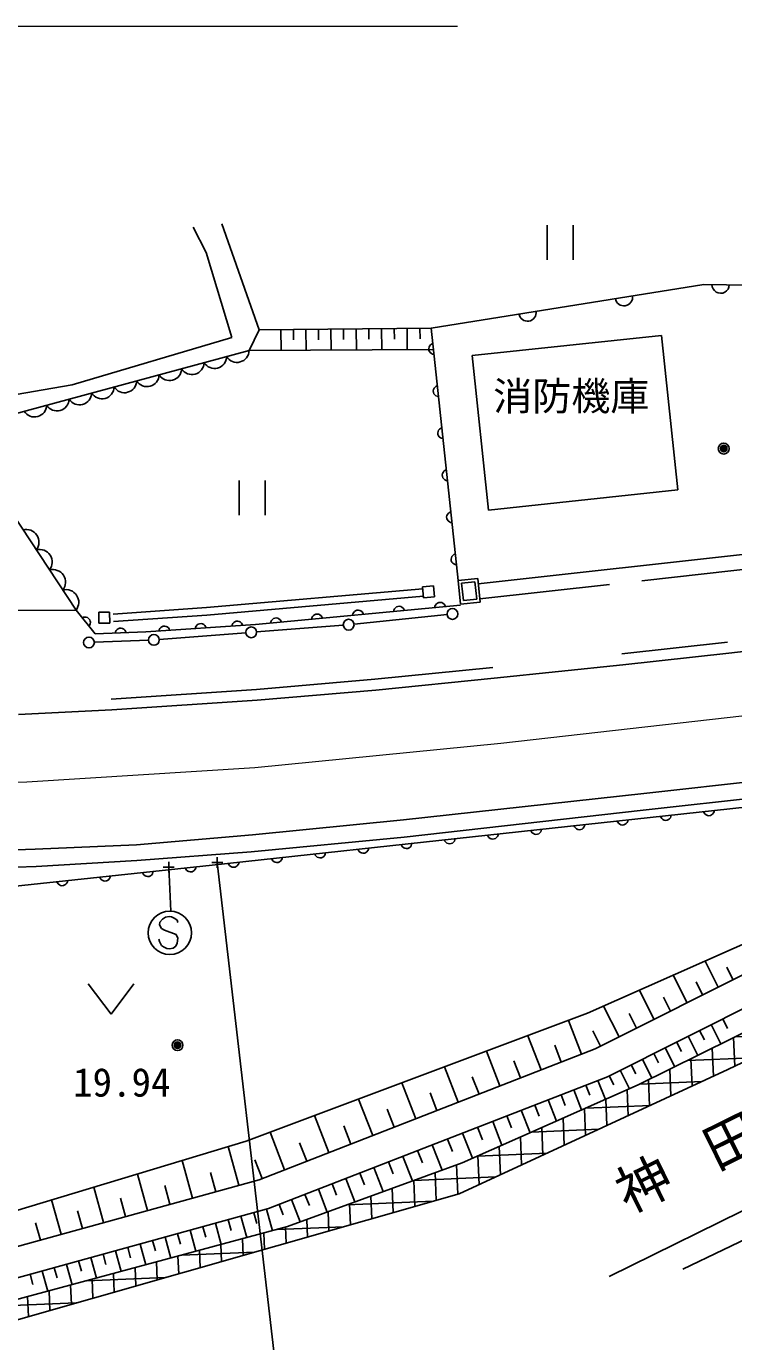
# Model space of a CAD drawing. Units: millimetres at full size, sheet at 1:1000; details may follow other scales. Extents: x 40000 to 680000, y 20000 to 380000.
# Drawn here: x 334371 to 366972, y 239367 to 300000 of the extents above; entities that cross this region are included whole.
import ezdxf
from ezdxf.enums import TextEntityAlignment as Align

# ---------------------------------------------------------------- set-up
doc = ezdxf.new("R2010")
doc.units = ezdxf.units.MM
doc.header["$LTSCALE"] = 1000
doc.header["$PDMODE"] = 32
doc.header["$PDSIZE"] = 500
doc.linetypes.add('CHAIN', pattern=[18.5, 12, -1.5, 3.5, -1.5])
doc.linetypes.add('DASHED', pattern=[7.5, 6, -1.5])
for name, color, linetype, lineweight in [('M-BGD', 7, 'Continuous', 25), ('M-BMK', 2, 'CHAIN', 13), ('M-STR-HTXT', 7, 'Continuous', 13), ('M-STR-STRC', 7, 'Continuous', 25)]:
    doc.layers.add(name, color=color, linetype=linetype, lineweight=lineweight)
doc.styles.add('ＭＳ ゴシック', font='')
doc.styles.get('ＭＳ ゴシック').set_extended_font_data('MS Gothic')

# ---------------------------------------------------------------- blocks, each defined once
blk = doc.blocks.new('plus')
at = {"color": 0, "linetype": 'Continuous', "lineweight": -2}
for p, q in [((-1.25, 0), (1.25, 0)), ((0, -1.25), (0, 1.25))]:
    blk.add_line(p, q, dxfattribs=at)

msp = doc.modelspace()

# ---------------------------------------------------------------- hatches: boundary and pattern name
at = {"layer": 'M-BGD'}
h = msp.add_hatch(dxfattribs=at)
h.set_pattern_fill('USER', color=256, style=0, pattern_type=2)
h.set_pattern_definition([(2.3804, (380701, 259997), (-41.534, 999.137), []), (92.3804, (380701, 259997), (-999.137, -41.534), [])])
h.paths.add_polyline_path([(379271, 260931), (386049, 261213), (366710, 251911), (354320, 246183), (333258, 240182), (326708, 240027), (332557, 240939), (346412, 244670), (354453, 247613), (362573, 251204), (379812, 259751)])

# ---------------------------------------------------------------- linework, layer by layer
for p, q in [((342654, 289580), (342054, 290744)), ((345107, 286006), (343375, 290889)), ((358378, 290840), (358378, 289240)), ((359578, 289240), (359578, 290840)), ((343839, 285657), (342654, 289580)), ((336484, 283475), (343839, 285657)), ((344640, 285052), (345107, 286006)), ((345107, 286006), (353029, 286093)), ((346107, 286017), (346118, 285061)), ((346681, 286023), (346686, 285545)), ((347255, 286030), (347266, 285067)), ((347832, 286036), (347838, 285555)), ((348410, 286042), (348421, 285074)), ((348991, 286049), (348996, 285565)), ((349572, 286055), (349583, 285081)), ((350157, 286062), (350162, 285574)), ((350741, 286068), (350752, 285088)), ((351330, 286075), (351335, 285584)), ((351918, 286081), (351929, 285094)), ((352510, 286088), (352516, 285594)), ((353029, 286093), (354267, 274457)), ((354912, 284822), (363638, 285746)), ((363638, 285746), (364392, 278627)), ((344640, 285052), (353134, 285101)), ((352932, 285203), (352919, 285141)), ((352919, 285141), (352927, 285062)), ((352927, 285062), (352954, 285004)), ((352957, 285256), (352932, 285203)), ((352954, 285004), (352989, 284958)), ((353001, 285311), (352957, 285256)), ((353048, 285346), (353001, 285311)), ((353105, 285372), (353048, 285346)), ((352989, 284958), (353044, 284913)), ((353044, 284913), (353097, 284889)), ((353097, 284889), (353158, 284875)), ((355666, 277704), (354912, 284822)), ((331308, 282576), (336484, 283475)), ((353139, 283264), (353125, 283202)), ((353125, 283202), (353134, 283122)), ((353163, 283317), (353139, 283264)), ((353208, 283372), (353163, 283317)), ((353254, 283407), (353208, 283372)), ((353312, 283433), (353254, 283407)), ((353134, 283122), (353160, 283065)), ((353160, 283065), (353195, 283018)), ((353195, 283018), (353250, 282974)), ((353250, 282974), (353303, 282949)), ((353303, 282949), (353365, 282936)), ((353370, 281377), (353345, 281324)), ((353414, 281432), (353370, 281377)), ((353461, 281467), (353414, 281432)), ((353518, 281493), (353461, 281467)), ((353345, 281324), (353332, 281262)), ((353332, 281262), (353340, 281183)), ((353340, 281183), (353366, 281125)), ((353366, 281125), (353401, 281079)), ((353401, 281079), (353456, 281034)), ((353456, 281034), (353509, 281010)), ((353509, 281010), (353571, 280996)), ((353667, 279528), (353621, 279493)), ((353725, 279554), (353667, 279528)), ((344175, 279066), (344175, 277466)), ((345375, 277466), (345375, 279066)), ((353552, 279385), (353538, 279323)), ((353538, 279323), (353547, 279244)), ((353547, 279244), (353573, 279186)), ((353576, 279438), (353552, 279385)), ((353573, 279186), (353608, 279139)), ((353621, 279493), (353576, 279438)), ((353608, 279139), (353663, 279095)), ((353663, 279095), (353716, 279070)), ((353716, 279070), (353778, 279057)), ((364392, 278627), (355666, 277704)), ((353758, 277445), (353744, 277384)), ((353744, 277384), (353753, 277304)), ((353753, 277304), (353779, 277247)), ((353783, 277498), (353758, 277445)), ((353779, 277247), (353814, 277200)), ((353827, 277553), (353783, 277498)), ((353814, 277200), (353869, 277156)), ((353874, 277589), (353827, 277553)), ((353869, 277156), (353922, 277131)), ((353931, 277615), (353874, 277589)), ((353922, 277131), (353984, 277118)), ((355202, 274301), (377071, 276740)), ((353964, 275506), (353951, 275444)), ((353951, 275444), (353959, 275365)), ((353959, 275365), (353986, 275307)), ((353989, 275559), (353964, 275506)), ((353986, 275307), (354021, 275261)), ((354033, 275614), (353989, 275559)), ((354080, 275649), (354033, 275614)), ((354137, 275675), (354080, 275649)), ((354021, 275261), (354076, 275216)), ((354076, 275216), (354129, 275192)), ((354129, 275192), (354190, 275178)), ((352643, 274075), (342672, 273204)), ((353136, 274205), (352636, 274158)), ((352636, 274158), (352683, 273658)), ((353183, 273705), (353136, 274205)), ((354267, 274457), (355178, 274553)), ((354383, 273360), (354267, 274457)), ((355178, 274553), (355293, 273456)), ((352673, 273726), (342696, 272854)), ((352683, 273658), (353183, 273705)), ((355293, 273456), (354383, 273360)), ((333385, 273066), (336663, 273088)), ((336663, 273088), (337549, 272001)), ((338210, 272992), (337713, 272987)), ((337713, 272987), (337718, 272490)), ((338215, 272495), (338210, 272992)), ((342672, 273204), (338372, 272908)), ((342696, 272854), (338396, 272559)), ((344932, 272429), (354383, 273324)), ((347650, 272877), (347603, 272843)), ((347707, 272903), (347650, 272877)), ((347787, 272910), (347707, 272903)), ((347849, 272896), (347787, 272910)), ((347901, 272871), (347849, 272896)), ((347956, 272826), (347901, 272871)), ((349423, 272914), (349408, 272853)), ((349448, 272967), (349423, 272914)), ((349493, 273021), (349448, 272967)), ((349540, 273056), (349493, 273021)), ((349598, 273082), (349540, 273056)), ((349677, 273089), (349598, 273082)), ((349739, 273075), (349677, 273089)), ((349791, 273050), (349739, 273075)), ((349846, 273005), (349791, 273050)), ((349881, 272958), (349846, 273005)), ((349906, 272900), (349881, 272958)), ((351313, 273093), (351299, 273032)), ((351338, 273146), (351313, 273093)), ((351383, 273200), (351338, 273146)), ((351430, 273235), (351383, 273200)), ((351488, 273261), (351430, 273235)), ((351567, 273268), (351488, 273261)), ((351629, 273254), (351567, 273268)), ((351682, 273229), (351629, 273254)), ((351736, 273184), (351682, 273229)), ((351771, 273137), (351736, 273184)), ((351796, 273079), (351771, 273137)), ((353203, 273272), (353189, 273211)), ((353228, 273325), (353203, 273272)), ((353273, 273379), (353228, 273325)), ((353320, 273414), (353273, 273379)), ((353378, 273440), (353320, 273414)), ((353458, 273447), (353378, 273440)), ((353519, 273433), (353458, 273447)), ((353572, 273408), (353519, 273433)), ((353626, 273363), (353572, 273408)), ((353661, 273316), (353626, 273363)), ((353686, 273258), (353661, 273316)), ((337007, 272761), (336948, 272738)), ((337065, 272769), (337007, 272761)), ((337136, 272762), (337065, 272769)), ((337190, 272742), (337136, 272762)), ((337244, 272708), (337190, 272742)), ((337294, 272646), (337244, 272708)), ((337264, 272351), (337298, 272404)), ((337317, 272587), (337294, 272646)), ((337298, 272404), (337318, 272459)), ((337325, 272529), (337317, 272587)), ((337318, 272459), (337325, 272529)), ((337718, 272490), (338215, 272495)), ((338669, 272252), (338610, 272230)), ((338749, 272255), (338669, 272252)), ((338810, 272237), (338749, 272255)), ((339885, 272086), (344932, 272429)), ((340565, 272293), (340519, 272239)), ((340613, 272326), (340565, 272293)), ((340672, 272350), (340613, 272326)), ((340751, 272355), (340672, 272350)), ((340813, 272340), (340751, 272355)), ((340865, 272313), (340813, 272340)), ((340918, 272267), (340865, 272313)), ((340951, 272219), (340918, 272267)), ((342175, 272302), (342159, 272241)), ((342201, 272354), (342175, 272302)), ((342248, 272407), (342201, 272354)), ((342296, 272440), (342248, 272407)), ((342354, 272464), (342296, 272440)), ((342434, 272470), (342354, 272464)), ((342495, 272454), (342434, 272470)), ((342547, 272427), (342495, 272454)), ((342600, 272381), (342547, 272427)), ((342634, 272333), (342600, 272381)), ((342658, 272274), (342634, 272333)), ((343857, 272416), (343841, 272355)), ((343884, 272468), (343857, 272416)), ((343930, 272521), (343884, 272468)), ((343978, 272555), (343930, 272521)), ((344036, 272579), (343978, 272555)), ((344116, 272584), (344036, 272579)), ((344177, 272568), (344116, 272584)), ((344229, 272542), (344177, 272568)), ((344283, 272495), (344229, 272542)), ((344316, 272447), (344283, 272495)), ((344340, 272389), (344316, 272447)), ((345642, 272556), (345628, 272495)), ((345667, 272609), (345642, 272556)), ((345712, 272664), (345667, 272609)), ((345759, 272698), (345712, 272664)), ((345817, 272724), (345759, 272698)), ((345897, 272731), (345817, 272724)), ((345958, 272717), (345897, 272731)), ((346011, 272692), (345958, 272717)), ((346066, 272647), (346011, 272692)), ((346100, 272600), (346066, 272647)), ((346126, 272542), (346100, 272600)), ((347532, 272735), (347518, 272674)), ((347558, 272788), (347532, 272735)), ((347603, 272843), (347558, 272788)), ((347990, 272779), (347956, 272826)), ((348016, 272721), (347990, 272779)), ((337549, 272001), (339885, 272086)), ((338485, 272095), (338467, 272034)), ((338513, 272146), (338485, 272095)), ((338561, 272198), (338513, 272146)), ((338610, 272230), (338561, 272198)), ((338861, 272209), (338810, 272237)), ((338913, 272161), (338861, 272209)), ((338944, 272112), (338913, 272161)), ((338967, 272053), (338944, 272112)), ((340492, 272188), (340476, 272126)), ((340519, 272239), (340492, 272188)), ((340975, 272160), (340951, 272219)), ((366693, 271608), (361815, 271070)), ((355878, 270445), (350437, 269902)), ((350437, 269902), (344976, 269433)), ((344976, 269433), (338282, 268985)), ((391071, 266999), (362794, 263867)), ((342934, 261340), (374799, 264798)), ((362794, 263867), (351780, 262628)), ((365588, 263798), (365615, 263741)), ((366048, 263738), (366072, 263791)), ((366072, 263791), (366085, 263852)), ((359614, 263150), (359640, 263092)), ((360097, 263142), (360111, 263204)), ((361605, 263366), (361632, 263309)), ((361632, 263309), (361667, 263262)), ((361667, 263262), (361722, 263218)), ((361722, 263218), (361775, 263193)), ((361775, 263193), (361837, 263180)), ((361837, 263180), (361916, 263189)), ((361916, 263189), (361974, 263215)), ((361974, 263215), (362020, 263250)), ((362020, 263250), (362064, 263305)), ((362064, 263305), (362089, 263358)), ((362089, 263358), (362102, 263420)), ((363597, 263582), (363623, 263525)), ((363623, 263525), (363658, 263478)), ((363658, 263478), (363713, 263434)), ((363713, 263434), (363766, 263410)), ((363766, 263410), (363828, 263396)), ((363828, 263396), (363908, 263405)), ((363908, 263405), (363965, 263431)), ((363965, 263431), (364012, 263466)), ((364012, 263466), (364056, 263521)), ((364056, 263521), (364080, 263574)), ((364080, 263574), (364094, 263636)), ((365615, 263741), (365650, 263694)), ((365650, 263694), (365705, 263650)), ((365705, 263650), (365758, 263626)), ((365758, 263626), (365820, 263612)), ((365820, 263612), (365899, 263621)), ((365899, 263621), (365957, 263647)), ((365957, 263647), (366003, 263682)), ((366003, 263682), (366048, 263738)), ((351780, 262628), (344731, 261944)), ((354123, 262494), (354136, 262555)), ((355630, 262718), (355657, 262660)), ((355657, 262660), (355692, 262614)), ((355692, 262614), (355747, 262569)), ((355747, 262569), (355800, 262545)), ((355800, 262545), (355862, 262532)), ((355941, 262540), (355999, 262567)), ((355999, 262567), (356045, 262602)), ((356045, 262602), (356090, 262657)), ((356090, 262657), (356114, 262710)), ((356114, 262710), (356128, 262772)), ((357622, 262934), (357648, 262876)), ((357648, 262876), (357684, 262830)), ((357684, 262830), (357739, 262786)), ((357739, 262786), (357792, 262761)), ((357792, 262761), (357853, 262748)), ((357853, 262748), (357933, 262756)), ((357933, 262756), (357990, 262783)), ((357990, 262783), (358037, 262818)), ((358037, 262818), (358081, 262873)), ((358081, 262873), (358106, 262926)), ((358106, 262926), (358119, 262988)), ((359640, 263092), (359675, 263046)), ((359675, 263046), (359730, 263002)), ((359730, 263002), (359783, 262977)), ((359783, 262977), (359845, 262964)), ((359845, 262964), (359925, 262972)), ((359925, 262972), (359982, 262999)), ((359982, 262999), (360029, 263034)), ((360029, 263034), (360073, 263089)), ((360073, 263089), (360097, 263142)), ((344731, 261944), (339470, 261542)), ((349656, 262069), (349682, 262012)), ((349682, 262012), (349717, 261965)), ((349717, 261965), (349772, 261921)), ((350024, 261918), (350071, 261953)), ((350071, 261953), (350115, 262008)), ((350115, 262008), (350139, 262061)), ((350139, 262061), (350153, 262123)), ((351647, 262285), (351674, 262228)), ((351674, 262228), (351709, 262181)), ((351709, 262181), (351764, 262137)), ((351764, 262137), (351817, 262113)), ((351817, 262113), (351879, 262099)), ((351879, 262099), (351958, 262108)), ((351958, 262108), (352016, 262134)), ((352016, 262134), (352062, 262169)), ((352062, 262169), (352107, 262225)), ((352107, 262225), (352131, 262278)), ((352131, 262278), (352144, 262339)), ((353639, 262502), (353665, 262444)), ((353665, 262444), (353700, 262398)), ((353700, 262398), (353756, 262353)), ((353756, 262353), (353809, 262329)), ((353809, 262329), (353870, 262315)), ((353870, 262315), (353950, 262324)), ((353950, 262324), (354007, 262350)), ((354007, 262350), (354054, 262386)), ((354054, 262386), (354098, 262441)), ((354098, 262441), (354123, 262494)), ((355862, 262532), (355941, 262540)), ((317281, 258585), (342934, 261340)), ((343681, 261421), (343707, 261363)), ((343707, 261363), (343743, 261317)), ((344096, 261305), (344140, 261360)), ((344140, 261360), (344165, 261413)), ((344165, 261413), (344178, 261475)), ((345673, 261637), (345699, 261579)), ((345699, 261579), (345734, 261533)), ((345734, 261533), (345789, 261489)), ((345789, 261489), (345842, 261464)), ((345842, 261464), (345904, 261451)), ((345904, 261451), (345984, 261460)), ((345984, 261460), (346041, 261486)), ((346041, 261486), (346088, 261521)), ((346088, 261521), (346132, 261576)), ((346132, 261576), (346156, 261629)), ((346156, 261629), (346170, 261691)), ((347664, 261853), (347691, 261796)), ((347691, 261796), (347726, 261749)), ((347726, 261749), (347781, 261705)), ((347781, 261705), (347834, 261680)), ((347834, 261680), (347896, 261667)), ((347896, 261667), (347975, 261676)), ((347975, 261676), (348033, 261702)), ((348033, 261702), (348079, 261737)), ((348079, 261737), (348123, 261792)), ((348123, 261792), (348148, 261845)), ((348148, 261845), (348161, 261907)), ((349772, 261921), (349825, 261897)), ((349825, 261897), (349887, 261883)), ((349887, 261883), (349967, 261892)), ((349967, 261892), (350024, 261918)), ((337752, 260783), (337778, 260726)), ((337778, 260726), (337814, 260679)), ((338167, 260667), (338211, 260722)), ((338211, 260722), (338236, 260775)), ((338236, 260775), (338249, 260837)), ((339725, 260995), (339752, 260938)), ((339752, 260938), (339787, 260891)), ((339787, 260891), (339842, 260847)), ((339842, 260847), (339895, 260822)), ((339895, 260822), (339957, 260809)), ((339957, 260809), (340036, 260817)), ((340036, 260817), (340094, 260844)), ((340094, 260844), (340140, 260879)), ((340140, 260879), (340185, 260934)), ((340185, 260934), (340209, 260987)), ((340209, 260987), (340223, 261049)), ((341699, 261207), (341725, 261150)), ((341725, 261150), (341760, 261103)), ((341760, 261103), (341815, 261059)), ((341815, 261059), (341868, 261034)), ((341868, 261034), (341930, 261021)), ((341930, 261021), (342009, 261029)), ((342009, 261029), (342067, 261056)), ((342067, 261056), (342113, 261091)), ((342113, 261091), (342158, 261146)), ((342158, 261146), (342182, 261199)), ((342182, 261199), (342196, 261260)), ((343743, 261317), (343798, 261273)), ((343798, 261273), (343851, 261248)), ((343851, 261248), (343913, 261235)), ((343913, 261235), (343992, 261243)), ((343992, 261243), (344050, 261270)), ((344050, 261270), (344096, 261305)), ((386049, 261213), (366710, 251911)), ((335779, 260571), (335805, 260514)), ((335805, 260514), (335840, 260467)), ((335840, 260467), (335895, 260423)), ((335895, 260423), (335948, 260398)), ((335948, 260398), (336010, 260385)), ((336010, 260385), (336090, 260394)), ((336090, 260394), (336147, 260420)), ((336147, 260420), (336194, 260455)), ((336194, 260455), (336238, 260510)), ((336238, 260510), (336262, 260563)), ((336262, 260563), (336276, 260625)), ((337814, 260679), (337869, 260635)), ((337869, 260635), (337922, 260610)), ((337922, 260610), (337983, 260597)), ((337983, 260597), (338063, 260605)), ((338063, 260605), (338120, 260632)), ((338120, 260632), (338167, 260667)), ((362573, 251204), (379812, 259751)), ((369236, 258504), (360230, 254505)), ((360584, 252862), (369649, 257420)), ((366260, 255716), (365657, 256915)), ((366940, 256058), (366655, 256625)), ((361154, 251582), (370292, 256176)), ((364821, 254992), (364183, 256261)), ((365540, 255354), (365239, 255954)), ((337226, 255865), (338276, 254465)), ((338276, 254465), (339326, 255865)), ((363299, 254227), (362625, 255568)), ((361690, 253418), (360977, 254837)), ((364060, 254610), (363741, 255244)), ((360230, 254505), (344499, 248606)), ((359962, 252620), (359356, 254177)), ((362495, 253823), (362158, 254493)), ((366470, 254254), (366694, 253808)), ((358094, 251893), (357479, 253473)), ((360839, 252990), (360482, 253700)), ((387917, 253912), (364630, 242712)), ((364871, 253450), (365316, 252564)), ((365402, 253718), (365625, 253275)), ((365934, 253985), (366383, 253093)), ((345097, 246832), (360584, 252862)), ((359028, 252256), (358725, 253035)), ((363814, 252919), (364257, 252039)), ((364343, 253185), (364564, 252745)), ((356197, 251154), (355573, 252759)), ((357146, 251523), (356838, 252314)), ((362765, 252392), (363205, 251517)), ((363290, 252656), (363509, 252218)), ((354272, 250405), (353638, 252033)), ((366710, 251911), (354320, 246183)), ((361743, 251878), (362171, 251026)), ((362254, 252135), (362468, 251709)), ((345538, 245502), (361154, 251582)), ((352318, 249644), (351674, 251297)), ((354453, 247613), (362573, 251204)), ((355235, 250779), (354923, 251582)), ((360159, 251194), (360340, 250731)), ((360716, 251411), (361057, 250534)), ((361238, 251624), (361450, 251204)), ((361240, 242370), (379115, 251198)), ((350334, 248871), (349681, 250549)), ((353295, 250024), (352978, 250838)), ((358426, 250520), (358808, 249539)), ((359014, 250749), (359205, 250258)), ((359603, 250978), (359964, 250050)), ((351326, 249258), (351004, 250084)), ((357182, 250035), (357586, 248999)), ((357804, 250277), (358006, 249759)), ((348321, 248087), (347657, 249791)), ((349327, 248479), (349001, 249318)), ((355172, 249252), (355397, 248673)), ((355867, 249523), (356294, 248427)), ((356524, 249779), (356738, 249231)), ((344499, 248606), (332139, 244881)), ((346277, 247291), (345603, 249021)), ((353779, 248710), (354006, 248129)), ((354476, 248982), (354928, 247823)), ((344171, 246577), (343679, 248359)), ((347299, 247689), (346967, 248541)), ((352402, 248174), (352623, 247607)), ((353082, 248439), (353535, 247277)), ((342032, 245987), (341554, 247719)), ((345239, 246887), (344903, 247752)), ((346412, 244670), (354453, 247613)), ((350393, 247392), (350824, 246285)), ((351057, 247651), (351273, 247097)), ((351722, 247909), (352163, 246775)), ((331599, 243110), (345097, 246832)), ((339954, 245414), (339490, 247096)), ((343101, 246282), (342856, 247173)), ((349097, 246887), (349518, 245807)), ((349745, 247140), (349956, 246600)), ((354320, 246183), (333258, 240182)), ((337935, 244857), (337484, 246492)), ((340993, 245700), (340754, 246566)), ((347832, 246395), (348243, 245340)), ((348465, 246641), (348670, 246114)), ((335973, 244316), (335535, 245904)), ((338944, 245136), (338712, 245977)), ((346022, 245690), (346209, 245210)), ((346597, 245914), (346998, 244885)), ((347215, 246154), (347415, 245640)), ((331886, 241737), (345538, 245502)), ((336954, 244587), (336729, 245404)), ((343675, 244988), (343809, 244499)), ((344261, 245150), (344533, 244165)), ((344852, 245312), (344988, 244820)), ((345443, 245475), (345717, 244483)), ((332557, 240939), (346412, 244670)), ((335020, 244054), (334801, 244848)), ((341923, 244505), (342190, 243534)), ((342505, 244665), (342639, 244180)), ((343088, 244826), (343358, 243848)), ((339617, 243869), (339881, 242912)), ((340191, 244027), (340323, 243549)), ((340766, 244186), (341032, 243222)), ((341344, 244345), (341477, 243863)), ((337344, 243242), (337604, 242299)), ((337910, 243398), (338040, 242926)), ((338477, 243554), (338739, 242604)), ((339047, 243712), (339178, 243236)), ((335104, 242624), (335360, 241694)), ((335662, 242778), (335790, 242313)), ((336220, 242932), (336478, 241995)), ((336782, 243087), (336911, 242619)), ((334549, 242472), (334677, 242010))]:
    msp.add_line(p, q, dxfattribs=at)
at = {"layer": 'M-BGD', "linetype": 'DASHED'}
for p, q in [((355280, 273605), (377148, 276044)), ((354432, 274324), (355044, 274392)), ((354516, 273525), (354432, 274324)), ((355044, 274392), (355129, 273590)), ((355129, 273590), (354516, 273525)), ((339470, 261542), (334819, 261264)), ((334819, 261264), (329308, 261117))]:
    msp.add_line(p, q, dxfattribs=at)
at = {"layer": 'M-BGD'}
for points in [[(353029, 286093), (365594, 288105), (369780, 288039), (376981, 285150)], [(336663, 273088), (331162, 281418), (344640, 285052)]]:
    msp.add_lwpolyline(points, dxfattribs=at)
for centre, radius in [((366513, 280535), 150), ((366513, 280535), 120), ((366513, 280535), 90), ((366513, 280535), 60), ((366513, 280535), 30), ((366513, 280535), 20), ((341340, 253034), 150), ((341340, 253034), 120), ((341340, 253034), 90), ((341340, 253034), 60), ((341340, 253034), 30), ((341340, 253034), 20)]:
    msp.add_circle(centre, radius, dxfattribs=at)
for centre, radius, start, end in [((366369, 288093), 400, 179.0982, 359.0982), ((361915, 287516), 400, 189.09632, 9.09632), ((357472, 286805), 400, 189.09632, 9.09632), ((344079, 285067), 560, 211.71807, 358.4657), ((342006, 284508), 560, 211.71807, 358.4657), ((343043, 284788), 560, 211.71807, 358.4657), ((339932, 283949), 560, 211.71807, 358.4657), ((340969, 284228), 560, 211.71807, 358.4657), ((337859, 283390), 560, 211.71807, 358.4657), ((338896, 283669), 560, 211.71807, 358.4657), ((335785, 282830), 560, 211.71807, 358.4657), ((336822, 283110), 560, 211.71807, 358.4657), ((334749, 282551), 560, 211.71807, 358.4657), ((334370, 276226), 584, 321.8417, 105.0476), ((334981, 275300), 584, 321.8417, 105.0476), ((335593, 274375), 584, 321.8417, 105.0476), ((336204, 273449), 584, 321.8417, 105.0476)]:
    msp.add_arc(centre, radius, start, end, dxfattribs=at)
for p in [(366513, 280535), (341340, 253034)]:
    msp.add_point(p, dxfattribs=at)
at = {"layer": 'M-BMK'}
for p, q in [((356243, 266950), (402386, 272227)), ((344908, 265834), (356243, 266950)), ((334398, 265168), (344908, 265834)), ((324728, 265063), (334398, 265168))]:
    msp.add_line(p, q, dxfattribs=at)
at = {"layer": 'M-STR-HTXT'}
msp.add_lwpolyline([(311763, 271042), (323000, 300000), (354250, 300000)], dxfattribs=at)
at = {"layer": 'M-STR-STRC'}
for p, q in [((353762, 272887), (349476, 272443)), ((348978, 272398), (344987, 272086)), ((339999, 271705), (337507, 271607)), ((344489, 272047), (340498, 271735)), ((366748, 271111), (376654, 272218)), ((366748, 271111), (361870, 270573)), ((355928, 269947), (361870, 270573)), ((355928, 269947), (350480, 269404)), ((350480, 269404), (345014, 268935)), ((345014, 268935), (338316, 268486)), ((338316, 268486), (334012, 268271)), ((391186, 267802), (362828, 264640)), ((362828, 264640), (351756, 263425)), ((351756, 263425), (344802, 262733)), ((344802, 262733), (339454, 262266)), ((334784, 262064), (329304, 261917)), ((339454, 262266), (334784, 262064)), ((343173, 261456), (345822, 238538)), ((340932, 261241), (341030, 259216)), ((340786, 258933), (340655, 258841)), ((340952, 258967), (340786, 258933)), ((341068, 258951), (340952, 258967)), ((341212, 258878), (341068, 258951)), ((340526, 258702), (340510, 258588)), ((340510, 258588), (340596, 258406)), ((340655, 258841), (340526, 258702)), ((340596, 258406), (340747, 258332)), ((340747, 258332), (341279, 258144)), ((341322, 258804), (341212, 258878)), ((341356, 258692), (341322, 258804)), ((340513, 257813), (340474, 257923)), ((340597, 257636), (340513, 257813)), ((341330, 257744), (341259, 257595)), ((341279, 258144), (341360, 257972)), ((341360, 257972), (341330, 257744)), ((340700, 257562), (340597, 257636)), ((340846, 257487), (340700, 257562)), ((340967, 257470), (340846, 257487)), ((341134, 257499), (340967, 257470)), ((341259, 257595), (341134, 257499))]:
    msp.add_line(p, q, dxfattribs=at)
for centre, radius in [((354011, 272912), 249), ((344738, 272066), 249), ((349227, 272417), 249), ((337257, 271597), 249), ((340249, 271715), 249), ((340984, 258215), 1000)]:
    msp.add_circle(centre, radius, dxfattribs=at)

# ---------------------------------------------------------------- block references
at = {"layer": 'M-STR-STRC', "xscale": 200, "yscale": 200}
for p in [(340932, 261241), (343173, 261456)]:
    msp.add_blockref('plus', p, dxfattribs=at)

# ---------------------------------------------------------------- texts
at = {"layer": 'M-BGD', "style": 'ＭＳ ゴシック'}
msp.add_text('消防機庫', height=1320, dxfattribs=at).set_placement((355889, 281900), align=Align.BOTTOM_LEFT)
msp.add_text('19.94', height=1320, dxfattribs=at).set_placement((338771, 251324), align=Align.MIDDLE_CENTER)
at = {"layer": 'M-BGD', "insert": (367812, 248978), "char_height": 1833, "attachment_point": 5, "rotation": 26.283, "style": 'ＭＳ ゴシック'}
msp.add_mtext('\\T1.8;神田川', dxfattribs=at)

doc.saveas('drawing.dxf')
